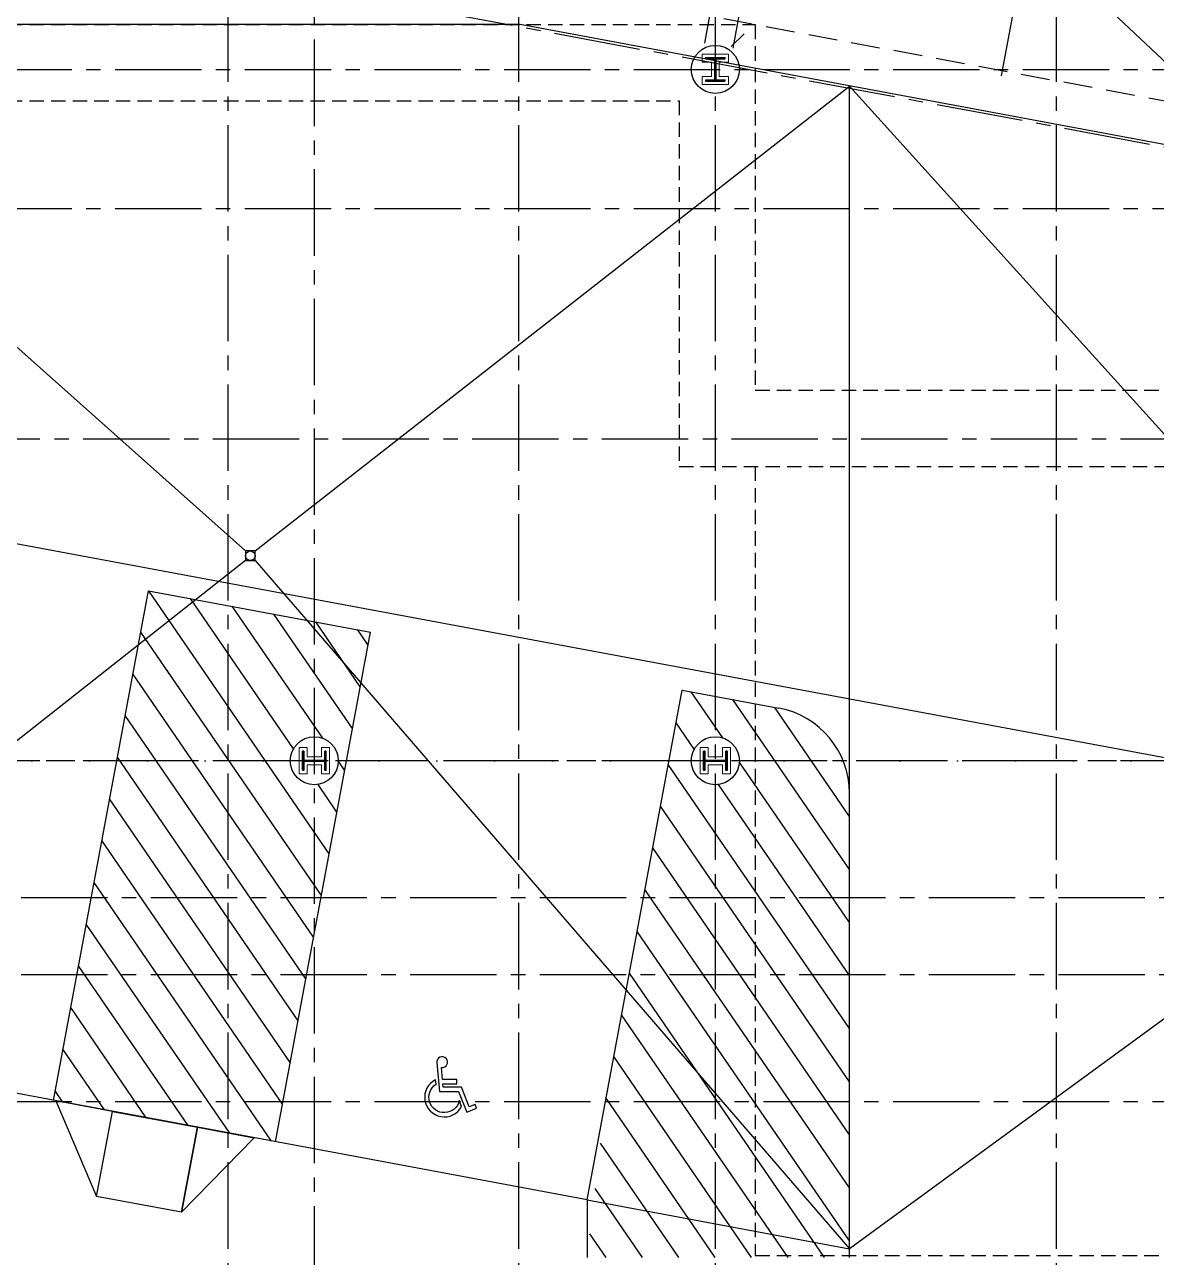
# Model space of a CAD drawing. Header units: inches. Extents: x -3719 to 348, y -844 to 2341.
# Drawn here: x -1890 to -1418, y 622 to 1136 of the extents above; entities that cross this region are included whole.
import ezdxf

# ---------------------------------------------------------------- set-up
doc = ezdxf.new("R2010")
doc.units = ezdxf.units.IN
doc.header["$LTSCALE"] = 48
doc.header["$MEASUREMENT"] = 0
for name, pattern in [('CENTER2', [1.125, 0.75, -0.125, 0.125, -0.125]), ('DASHDOT2', [0.5, 0.25, -0.125, 0, -0.125]), ('HIDDEN', [0.375, 0.25, -0.125]), ('HIDDEN2', [0.1875, 0.125, -0.0625])]:
    doc.linetypes.add(name, pattern=pattern)
doc.layers.get('Defpoints').update_dxf_attribs({"color": 153})
for name, color, linetype, lineweight in [('A-Detl-Hatch', 1, 'Continuous', 18), ('S-Detl-Hatch', 1, 'Continuous', 18), ('S-Detl-Wide', 3, 'Continuous', 35)]:
    doc.layers.add(name, color=color, linetype=linetype, lineweight=lineweight)
for name, color, linetype in [('A-Flor-Pfix', 4, 'Continuous'), ('A-Grid(3-32)', 8, 'CENTER2'), ('A-Roof-Above', 8, 'HIDDEN2'), ('A-Site-Parking', 6, 'Continuous'), ('A-Site-Pave', 8, 'Continuous'), ('A-Site-Setback', 5, 'HIDDEN'), ('S-Site-Curb', 4, 'Continuous'), ('S-Structural Concrete', 4, 'Continuous')]:
    doc.layers.add(name, color=color, linetype=linetype)
doc.layers.add('Zoning Envelope', color=7, linetype='DASHDOT2', true_color=0xaa0061)
pattern_1 = [(124.4417, (-1873.74, 686.76), (-10.3088, -7.0696), [])]

# ---------------------------------------------------------------- blocks, each defined once
blk = doc.blocks.new('GARAGE FLOOR SLOPE')
at = {"layer": 'A-Flor-Pfix'}
blk.add_lwpolyline([(1902.35, 1760.64), (1902.35, 1756.64), (1906.35, 1756.64), (1906.35, 1760.64)], close=True, dxfattribs=at)
blk.add_circle((1904.35, 1758.64), 2, dxfattribs=at)
at = {"layer": 'A-Roof-Above'}
blk.add_line((2114.63, 1827.57), (2671.38, 1827.57), dxfattribs=at)
for points in [[(1470.38, 1979.88), (2114.63, 1979.88), (2114.63, 1827.57)], [(1470.38, 1948.13), (2082.88, 1948.13), (2082.88, 1795.82), (2703.13, 1795.82), (2703.13, 1835.68), (3687.5, 1652.2)], [(2114.63, 1795.82), (2114.63, 1467.13), (2671.38, 1467.13), (2671.38, 1795.82)]]:
    blk.add_lwpolyline(points, dxfattribs=at)
at = {"layer": 'A-Site-Pave'}
for p, q in [((2177.32, 2065.91), (2331.09, 1921.28)), ((1902.35, 1760.64), (1656.25, 1979.88)), ((1906.35, 1760.64), (2153.88, 1954.31)), ((2153.88, 1954.31), (2415.08, 1665.07)), ((2153.88, 1466.38), (2153.88, 1954.31)), ((1902.35, 1756.64), (1656.25, 1562.71)), ((1906.35, 1756.64), (2153.88, 1469.95)), ((2415.08, 1661.07), (2153.88, 1469.95)), ((2044.61, 1490.32), (2153.88, 1469.95))]:
    blk.add_line(p, q, dxfattribs=at)
for points in [[(3687.5, 1668.45), (2016.68, 1979.88), (920.63, 1979.88)], [(695.66, 1951.26), (800.89, 1951.26), (3434, 1460.47), (3699.5, 1460.47)]]:
    blk.add_lwpolyline(points, dxfattribs=at)
blk = doc.blocks.new('*U9')
at = {"layer": 'A-Detl-Hatch'}
h = blk.add_hatch(dxfattribs=at)
h.set_pattern_fill('ANSI32', color=256, scale=6, style=0)
h.set_pattern_definition([(45, (0, -4.865), (-1.591, 1.591), []), (45, (1.0607, -4.865), (-1.591, 1.591), [])])
edge = h.paths.add_edge_path()
edge.add_line((3.98, -9.73), (3.98, -9.295))
edge.add_line((3.98, -9.295), (0.645, -9.295))
edge.add_arc((0.645, -8.795), 0.5, 180, 270, ccw=False)
edge.add_line((0.145, -8.795), (0.145, -0.935))
edge.add_arc((0.645, -0.935), 0.5, 90, 180, ccw=False)
edge.add_line((0.645, -0.435), (3.98, -0.435))
edge.add_line((3.98, -0.435), (3.98, 0))
edge.add_line((3.98, 0), (-3.98, 0))
edge.add_line((-3.98, 0), (-3.98, -0.435))
edge.add_line((-3.98, -0.435), (-0.645, -0.435))
edge.add_arc((-0.645, -0.935), 0.5, 0, 90, ccw=False)
edge.add_line((-0.145, -0.935), (-0.145, -8.795))
edge.add_arc((-0.645, -8.795), 0.5, -90, 0, ccw=False)
edge.add_line((-0.645, -9.295), (-3.98, -9.295))
edge.add_line((-3.98, -9.295), (-3.98, -9.73))
edge.add_line((-3.98, -9.73), (3.98, -9.73))
at = {"color": 0, "linetype": 'ByBlock'}
blk.add_lwpolyline([(3.98, -9.73), (3.98, -9.295), (0.645, -9.295, -0.4142136), (0.145, -8.795), (0.145, -0.935, -0.4142136), (0.645, -0.435), (3.98, -0.435), (3.98, 0), (-3.98, 0), (-3.98, -0.435), (-0.645, -0.435, -0.4142136), (-0.145, -0.935), (-0.145, -8.795, -0.4142136), (-0.645, -9.295), (-3.98, -9.295), (-3.98, -9.73)], format="xyb", close=True, dxfattribs=at)
blk = doc.blocks.new('W10X33')
at = {"layer": 'S-Detl-Hatch'}
blk.add_lwpolyline([(13773.28, -7309.78), (13773.28, -7306.34), (13769.45, -7306.34), (13769.45, -7300.48), (13773.28, -7300.48), (13773.28, -7297.05), (13762.32, -7297.05), (13762.32, -7300.48), (13766.16, -7300.48), (13766.16, -7306.34), (13762.32, -7306.34), (13762.32, -7309.78)], close=True, dxfattribs=at)
at = {"layer": 'S-Detl-Wide'}
blk.add_blockref('*U9', (13767.8, -7298.55), dxfattribs=at)
blk = doc.blocks.new('LOWER LEVEL - STRUCTURAL GRID')
at = {"layer": 'A-Grid(3-32)'}
for p, q in [((-2120.5, -7402.01), (-2120.5, -9409.77)), ((-1999.5, -7402.01), (-1999.5, -9409.77)), ((-1917.5, -7402.01), (-1917.5, -9409.77)), ((-1775.5, -7402.01), (-1775.5, -9409.77)), ((-2084.5, -7420.37), (-2084.5, -9391.39)), ((-3895.5, -7709.47), (-160.15, -8405.71)), ((-3895.5, -8080.75), (-146.75, -8080.75)), ((-3895.5, -8138.75), (-146.75, -8138.75)), ((-146.75, -8234.75), (-3895.5, -8234.75)), ((-146.75, -8368.75), (-3895.5, -8368.75)), ((-3880.62, -8425.75), (-161.64, -8425.75)), ((-3880.62, -8457.75), (-161.64, -8457.75)), ((-3895.5, -8510.75), (-146.75, -8510.75))]:
    blk.add_line(p, q, dxfattribs=at)
at = {"layer": 'S-Structural Concrete'}
for centre in [(-1917.5, -8080.75), (-2084.5, -8368.75), (-1917.5, -8368.75)]:
    blk.add_circle(centre, 10, dxfattribs=at)
blk.add_blockref('W10X33', (-15685.3, -777.34))
at = {"rotation": 270}
for p in [(5218.91, 5399.05), (5385.91, 5399.05)]:
    blk.add_blockref('W10X33', p, dxfattribs=at)
blk = doc.blocks.new('I_SITE_PARKING_Handicap Symbol_P')
at = {"color": 0, "linetype": 'ByBlock', "lineweight": -2}
for points in [[(-0.23, 0.404), (-0.188, -0.077), (0.133, -0.077), (0.27, -0.421), (0.433, -0.357), (0.407, -0.291), (0.309, -0.33), (0.181, -0.007), (-0.123, -0.007), (-0.128, 0.053), (0.102, 0.053), (0.102, 0.123), (-0.134, 0.123), (-0.152, 0.323, 2.822933)], [(-0.244, 0.043), (-0.251, 0.119, 1.375474), (0.182, -0.326), (0.143, -0.229, -1.496783)]]:
    blk.add_lwpolyline(points, format="xyb", close=True, dxfattribs=at)
at = {"layer": 'Defpoints', "color": 0, "linetype": 'ByBlock', "lineweight": -2}
blk.add_point((-0.433, -0.5), dxfattribs=at)

msp = doc.modelspace()

# ---------------------------------------------------------------- hatches: boundary and pattern name
at = {"layer": 'A-Site-Parking'}
h = msp.add_hatch(dxfattribs=at)
h.set_pattern_fill('ANSI31', color=256, scale=100, style=0)
h.set_pattern_definition(pattern_1)
h.paths.add_polyline_path([(-1838.09, 899.84), (-1851.3, 829), (-1805, 829), (-1805, 893.67)])
h.paths.add_polyline_path([(-1805, 893.67), (-1805, 829), (-1779, 829, -0.414214), (-1769, 839), (-1769, 886.96)])
h.paths.add_polyline_path([(-1769, 886.96), (-1769, 839, -0.046102), (-1767.17, 838.83, -0.361214), (-1759, 829), (-1755.57, 829), (-1745.58, 882.59)])
h.paths.add_polyline_path([(-1851.3, 829), (-1861.92, 772), (-1805, 772), (-1805, 829)])
h.paths.add_polyline_path([(-1805, 829), (-1805, 772), (-1769, 772), (-1769, 819, -0.046102), (-1770.83, 819.17, -0.361214), (-1779, 829)])
h.paths.add_polyline_path([(-1769, 819), (-1769, 772), (-1766.19, 772), (-1755.57, 829), (-1759, 829, -0.414214)])
h.paths.add_polyline_path([(-1861.92, 772), (-1867.88, 740), (-1805, 740), (-1805, 772)])
h.paths.add_polyline_path([(-1805, 772), (-1805, 740), (-1772.16, 740), (-1769, 756.94), (-1769, 772)])
h.paths.add_polyline_path([(-1769, 772), (-1769, 756.94), (-1766.19, 772)])
h.paths.add_polyline_path([(-1867.88, 740), (-1877.67, 687.49), (-1875.03, 687), (-1805, 687), (-1805, 740)])
h.paths.add_polyline_path([(-1805, 740), (-1805, 687), (-1782.04, 687), (-1772.16, 740)])
h.paths.add_polyline_path([(-1805, 687), (-1805, 673.95), (-1794.06, 671.91), (-1785.16, 670.25), (-1782.04, 687)])
h.paths.add_polyline_path([(-1875.03, 687), (-1853.04, 682.9), (-1817.65, 676.31), (-1805, 673.95), (-1805, 687)])
h = msp.add_hatch(dxfattribs=at)
h.set_pattern_fill('ANSI31', color=256, scale=100, style=0)
h.set_pattern_definition(pattern_1)
edge = h.paths.add_edge_path()
edge.add_line((-1615.82, 858.4), (-1621.3, 829))
edge.add_line((-1621.3, 829), (-1612, 829))
edge.add_arc((-1602, 829), 10, 90, 180, ccw=False)
edge.add_line((-1602, 839), (-1602, 855.83))
edge.add_line((-1602, 855.83), (-1615.82, 858.4))
edge = h.paths.add_edge_path()
edge.add_line((-1602, 855.83), (-1602, 839))
edge.add_arc((-1602, 829), 10, 79.4417, 90, ccw=False)
edge.add_arc((-1602, 829), 10, 0, 79.4417, ccw=False)
edge.add_line((-1592, 829), (-1585.38, 829))
edge.add_line((-1585.38, 829), (-1585.38, 852.73))
edge.add_line((-1585.38, 852.73), (-1602, 855.83))
edge = h.paths.add_edge_path()
edge.add_line((-1575.53, 850.9), (-1585.38, 852.73))
edge.add_line((-1585.38, 852.73), (-1585.38, 829))
edge.add_line((-1585.38, 829), (-1548.75, 829))
edge.add_arc((-1582.13, 815.5), 36, 22.0162, 79.4417)
edge = h.paths.add_edge_path()
edge.add_line((-1585.38, 829), (-1585.38, 772))
edge.add_line((-1585.38, 772), (-1546.13, 772))
edge.add_line((-1546.13, 772), (-1546.13, 815.5))
edge.add_arc((-1582.13, 815.5), 36, 360, 382.0162)
edge.add_line((-1548.75, 829), (-1585.38, 829))
edge = h.paths.add_edge_path()
edge.add_arc((-1602, 829), 10, 270, 360, ccw=False)
edge.add_line((-1602, 819), (-1602, 772))
edge.add_line((-1602, 772), (-1585.38, 772))
edge.add_line((-1585.38, 772), (-1585.38, 829))
edge.add_line((-1585.38, 829), (-1592, 829))
edge = h.paths.add_edge_path()
edge.add_line((-1612, 829), (-1621.3, 829))
edge.add_line((-1621.3, 829), (-1631.92, 772))
edge.add_line((-1631.92, 772), (-1602, 772))
edge.add_line((-1602, 772), (-1602, 819))
edge.add_arc((-1602, 829), 10, 259.4417, 270, ccw=False)
edge.add_arc((-1602, 829), 10, 180, 259.4417, ccw=False)
h.paths.add_polyline_path([(-1631.92, 772), (-1637.88, 740), (-1602, 740), (-1602, 772)])
h.paths.add_polyline_path([(-1602, 772), (-1602, 740), (-1585.38, 740), (-1585.38, 772)])
h.paths.add_polyline_path([(-1585.38, 772), (-1585.38, 740), (-1546.13, 740), (-1546.13, 772)])
h.paths.add_polyline_path([(-1637.88, 740), (-1647.76, 687), (-1602, 687), (-1602, 740)])
h.paths.add_polyline_path([(-1602, 740), (-1602, 687), (-1585.38, 687), (-1585.38, 740)])
h.paths.add_polyline_path([(-1585.38, 740), (-1585.38, 687), (-1546.13, 687), (-1546.13, 740)])
h.paths.add_polyline_path([(-1647.76, 687), (-1655.39, 622.13), (-1602, 622.13), (-1602, 687)])
h.paths.add_polyline_path([(-1602, 687), (-1602, 622.13), (-1585.38, 622.13), (-1585.38, 687)])
h.paths.add_polyline_path([(-1585.38, 687), (-1585.38, 622.13), (-1546.13, 622.13), (-1546.13, 687)])

# ---------------------------------------------------------------- linework, layer by layer
for p, q in [((-1606.43, 1127.96), (-1565.23, 1349)), ((-1594.64, 1125.77), (-1553.44, 1346.8)), ((-1482.83, 1114.37), (-1443.33, 1326.28)), ((-1877.67, 687.49), (-1838.09, 899.84)), ((-1838.09, 899.84), (-1745.58, 882.59)), ((-1785.16, 670.25), (-1745.58, 882.59)), ((-1655.39, 646.06), (-1615.82, 858.4)), ((-1615.82, 858.4), (-1575.53, 850.9)), ((-1546.13, 622.13), (-1546.13, 815.5))]:
    msp.add_line(p, q, dxfattribs=at)
msp.add_arc((-1582.13, 815.5), 36, 0, 79.4417, dxfattribs=at)
at = {"layer": 'A-Site-Pave'}
msp.add_line((-1595.44, 1126.55), (-1590, 1131.74), dxfattribs=at)
at = {"layer": 'A-Site-Setback'}
msp.add_lwpolyline([(-3368, 1467.95), (-92.22, 857.37, 0.002374), (40, 833.37), (40, 25), (-2900, 25, 0.00067), (-2984.09, 24.89, 0.001041), (-3368, 23.49), (-3368, 827.74), (-3368, 1467.95)], format="xyb", dxfattribs=at)
at = {"layer": 'S-Site-Curb'}
for q in [(-1962, 703.21), (-1655.39, 622.13)]:
    msp.add_line((-1655.39, 646.06), q, dxfattribs=at)
for points in [[(-1853.04, 682.9), (-1876.64, 687.3), (-1859.64, 647.51), (-1853.04, 682.9)], [(-1824.25, 640.91), (-1859.64, 647.51), (-1853.04, 682.9), (-1817.65, 676.31)], [(-1817.65, 676.31), (-1794.06, 671.91), (-1824.25, 640.91), (-1817.65, 676.31)]]:
    msp.add_lwpolyline(points, close=True, dxfattribs=at)
at = {"layer": 'Zoning Envelope'}
msp.add_lwpolyline([(228, 829), (-2840, 829, 0.000426), (-2973.35, 828.89, 0.001551), (-3580, 826.08, 0.001255)], format="xyb", dxfattribs=at)

# ---------------------------------------------------------------- block references
for name, p in [('LOWER LEVEL - STRUCTURAL GRID', (315.5, 9197.75)), ('GARAGE FLOOR SLOPE', (-3700, -844.26))]:
    msp.add_blockref(name, p)
at = {"layer": 'A-Site-Parking', "xscale": 25, "yscale": 25, "zscale": 25}
msp.add_blockref('I_SITE_PARKING_Handicap Symbol_P', (-1712.22, 693.13), dxfattribs=at)

doc.saveas('drawing.dxf')
